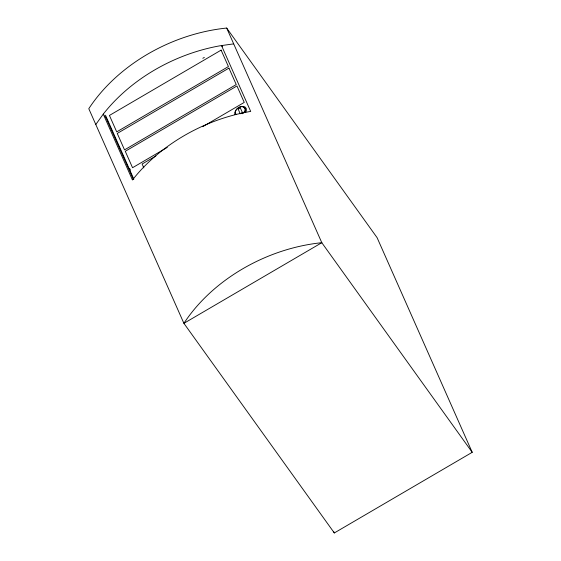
<?xml version="1.0" encoding="UTF-8"?>
<svg xmlns="http://www.w3.org/2000/svg" width="561" height="561" viewBox="0 0 561 561"><rect width="100%" height="100%" fill="white"/><g stroke="black" fill="none" stroke-linecap="round" stroke-linejoin="round"><path stroke-width="0.84" d="M95.791 124.507L103.259 114.107A148.854 109.395 -23.9 0 1 220.129 45.771L233.692 43.87M202.816 58.295L204.33 57.411M167.269 147.417L132.55 167.718L125.271 151.281L236.959 85.966L244.245 102.411L202.738 126.681M155.874 155.979L142.122 164.015L143.84 167.893M240.964 113.406L242.394 112.565L240.332 107.915L238.187 109.171L240.248 113.82M334.321 532.95L472.215 452.313L377.097 237.668L226.679 28.05A148.854 109.395 -23.9 0 0 88.785 108.687L183.903 323.332L334.321 532.95L333.606 531.351M222.647 46.717L221.511 45.574L250.704 111.45L249.322 111.646A148.854 109.395 -23.9 0 0 132.452 179.983L103.259 114.107L106.309 118.357L133.392 179.471M472.215 452.313L321.797 242.696L226.679 28.05M129.682 168.503L130.39 170.102M105.482 115.208L133.834 179.19M234.905 114.556A6.501 4.362 -35.7 0 1 241.461 106.506A6.501 4.362 -35.7 0 1 245.62 112.445M243.137 107.263A5.47 3.668 -35.7 0 1 244.82 112.305M235.809 114.086A5.47 3.668 -35.7 0 1 235.662 113.077M235.844 114.318A5.47 3.668 -35.7 0 1 237.773 108.168A5.47 3.668 -35.7 0 1 244.477 107.607A5.47 3.668 -35.7 0 1 242.555 113.75M221.125 50.125L109.43 115.44L116.716 131.877L228.411 66.57L221.125 50.125M228.951 68.126L117.256 133.434L124.542 149.871L236.237 84.564L228.951 68.126M321.797 242.696L183.903 323.332A148.854 109.395 -23.9 0 1 321.797 242.696"/></g></svg>
